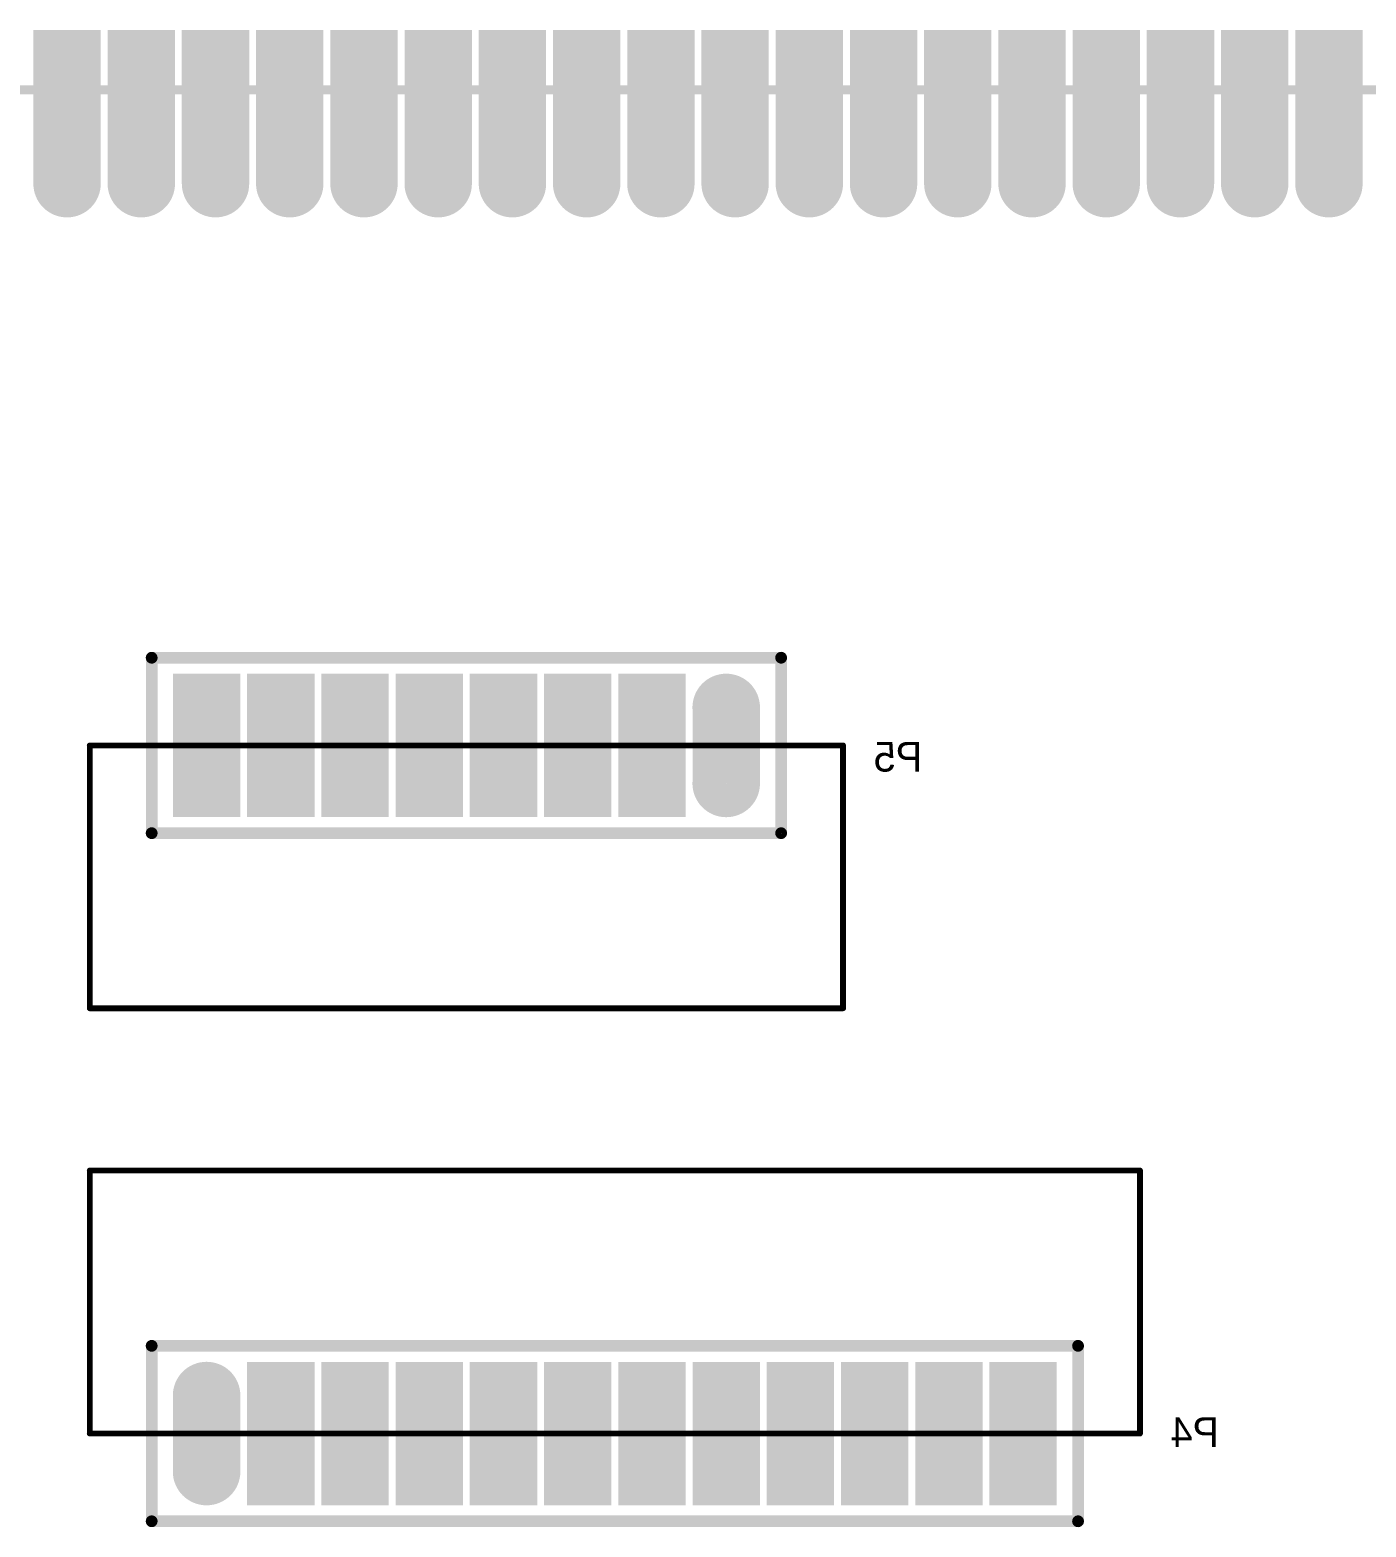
# Model space of a CAD drawing. Header units: millimetres. Extents: x 2.56 to 5.29, y 1.98 to 3.92.
# Drawn here: x 3.024 to 3.924, y 2.911 to 3.92 of the extents above; entities that cross this region are included whole.
import ezdxf

# ---------------------------------------------------------------- set-up
doc = ezdxf.new("R2010")
doc.units = ezdxf.units.MM
doc.header["$MEASUREMENT"] = 0
for name, color, linetype in [('BottomLayer', 5, 'Continuous'), ('BottomOverlay', 54, 'Continuous'), ('BottomSolder', 6, 'Continuous'), ('KeepOutLayer', 6, 'Continuous'), ('MultiLayer', 9, 'Continuous'), ('PadHoleLayer', 156, 'Continuous'), ('TopLayer', 1, 'Continuous'), ('TopOverlay', 2, 'Continuous'), ('TopPaste', 8, 'Continuous'), ('TopSolder', 216, 'Continuous')]:
    doc.layers.add(name, color=color, linetype=linetype)

# ---------------------------------------------------------------- blocks, each defined once
blk = doc.blocks.new('SIP_50_1_27_SMD_H_3')
at = {"layer": 'BottomLayer', "const_width": 0.0374}
for points in [[(0.0108, -0.35), (-0.0108, -0.35)], [(0.0108, -0.4), (-0.0108, -0.4)], [(0.0108, -0.45), (-0.0108, -0.45)], [(0.0108, -0.5), (-0.0108, -0.5)], [(0.0108, -0.55), (-0.0108, -0.55)], [(0.0108, -0.6), (-0.0108, -0.6)], [(0.0108, -0.65), (-0.0108, -0.65)], [(0.0108, -0.7), (-0.0108, -0.7)], [(0.0108, -0.75), (-0.0108, -0.75)], [(0.0108, -0.8), (-0.0108, -0.8)], [(0.0108, -0.85), (-0.0108, -0.85)], [(0.0108, -0.9), (-0.0108, -0.9)], [(0.0108, -0.95), (-0.0108, -0.95)], [(0.0108, -1), (-0.0108, -1)], [(0.0108, -1.05), (-0.0108, -1.05)], [(0.0108, -1.1), (-0.0108, -1.1)], [(0.0108, -1.15), (-0.0108, -1.15)], [(0.0108, -1.2), (-0.0108, -1.2)]]:
    blk.add_lwpolyline(points, dxfattribs=at)
at = {"layer": 'BottomLayer', "const_width": 0.0187}
for points in [[(-0.0202, -0.35, 1), (-0.0015, -0.35, 1)], [(0.0015, -0.35, 1), (0.0202, -0.35, 1)], [(-0.0202, -0.4, 1), (-0.0015, -0.4, 1)], [(0.0015, -0.4, 1), (0.0202, -0.4, 1)], [(-0.0202, -0.45, 1), (-0.0015, -0.45, 1)], [(0.0015, -0.45, 1), (0.0202, -0.45, 1)], [(-0.0202, -0.5, 1), (-0.0015, -0.5, 1)], [(0.0015, -0.5, 1), (0.0202, -0.5, 1)], [(-0.0202, -0.55, 1), (-0.0015, -0.55, 1)], [(0.0015, -0.55, 1), (0.0202, -0.55, 1)], [(-0.0202, -0.6, 1), (-0.0015, -0.6, 1)], [(0.0015, -0.6, 1), (0.0202, -0.6, 1)], [(-0.0202, -0.65, 1), (-0.0015, -0.65, 1)], [(0.0015, -0.65, 1), (0.0202, -0.65, 1)], [(-0.0202, -0.7, 1), (-0.0015, -0.7, 1)], [(0.0015, -0.7, 1), (0.0202, -0.7, 1)], [(-0.0202, -0.75, 1), (-0.0015, -0.75, 1)], [(0.0015, -0.75, 1), (0.0202, -0.75, 1)], [(-0.0202, -0.8, 1), (-0.0015, -0.8, 1)], [(0.0015, -0.8, 1), (0.0202, -0.8, 1)], [(-0.0202, -0.85, 1), (-0.0015, -0.85, 1)], [(0.0015, -0.85, 1), (0.0202, -0.85, 1)], [(-0.0202, -0.9, 1), (-0.0015, -0.9, 1)], [(0.0015, -0.9, 1), (0.0202, -0.9, 1)], [(-0.0202, -0.95, 1), (-0.0015, -0.95, 1)], [(0.0015, -0.95, 1), (0.0202, -0.95, 1)], [(-0.0202, -1, 1), (-0.0015, -1, 1)], [(0.0015, -1, 1), (0.0202, -1, 1)], [(-0.0202, -1.05, 1), (-0.0015, -1.05, 1)], [(0.0015, -1.05, 1), (0.0202, -1.05, 1)], [(-0.0202, -1.1, 1), (-0.0015, -1.1, 1)], [(0.0015, -1.1, 1), (0.0202, -1.1, 1)], [(-0.0202, -1.15, 1), (-0.0015, -1.15, 1)], [(0.0015, -1.15, 1), (0.0202, -1.15, 1)], [(-0.0202, -1.2, 1), (-0.0015, -1.2, 1)], [(0.0015, -1.2, 1), (0.0202, -1.2, 1)]]:
    blk.add_lwpolyline(points, format="xyb", close=True, dxfattribs=at)
at = {"layer": 'BottomSolder', "const_width": 0.0454}
for points in [[(0.0108, -0.35), (-0.0108, -0.35)], [(0.0108, -0.4), (-0.0108, -0.4)], [(0.0108, -0.45), (-0.0108, -0.45)], [(0.0108, -0.5), (-0.0108, -0.5)], [(0.0108, -0.55), (-0.0108, -0.55)], [(0.0108, -0.6), (-0.0108, -0.6)], [(0.0108, -0.65), (-0.0108, -0.65)], [(0.0108, -0.7), (-0.0108, -0.7)], [(0.0108, -0.75), (-0.0108, -0.75)], [(0.0108, -0.8), (-0.0108, -0.8)], [(0.0108, -0.85), (-0.0108, -0.85)], [(0.0108, -0.9), (-0.0108, -0.9)], [(0.0108, -0.95), (-0.0108, -0.95)], [(0.0108, -1), (-0.0108, -1)], [(0.0108, -1.05), (-0.0108, -1.05)], [(0.0108, -1.1), (-0.0108, -1.1)], [(0.0108, -1.15), (-0.0108, -1.15)], [(0.0108, -1.2), (-0.0108, -1.2)]]:
    blk.add_lwpolyline(points, dxfattribs=at)
at = {"layer": 'BottomSolder', "const_width": 0.0227}
for points in [[(-0.0222, -0.35, 1), (0.0005, -0.35, 1)], [(-0.0005, -0.35, 1), (0.0222, -0.35, 1)], [(-0.0222, -0.4, 1), (0.0005, -0.4, 1)], [(-0.0005, -0.4, 1), (0.0222, -0.4, 1)], [(-0.0222, -0.45, 1), (0.0005, -0.45, 1)], [(-0.0005, -0.45, 1), (0.0222, -0.45, 1)], [(-0.0222, -0.5, 1), (0.0005, -0.5, 1)], [(-0.0005, -0.5, 1), (0.0222, -0.5, 1)], [(-0.0222, -0.55, 1), (0.0005, -0.55, 1)], [(-0.0005, -0.55, 1), (0.0222, -0.55, 1)], [(-0.0222, -0.6, 1), (0.0005, -0.6, 1)], [(-0.0005, -0.6, 1), (0.0222, -0.6, 1)], [(-0.0222, -0.65, 1), (0.0005, -0.65, 1)], [(-0.0005, -0.65, 1), (0.0222, -0.65, 1)], [(-0.0222, -0.7, 1), (0.0005, -0.7, 1)], [(-0.0005, -0.7, 1), (0.0222, -0.7, 1)], [(-0.0222, -0.75, 1), (0.0005, -0.75, 1)], [(-0.0005, -0.75, 1), (0.0222, -0.75, 1)], [(-0.0222, -0.8, 1), (0.0005, -0.8, 1)], [(-0.0005, -0.8, 1), (0.0222, -0.8, 1)], [(-0.0222, -0.85, 1), (0.0005, -0.85, 1)], [(-0.0005, -0.85, 1), (0.0222, -0.85, 1)], [(-0.0222, -0.9, 1), (0.0005, -0.9, 1)], [(-0.0005, -0.9, 1), (0.0222, -0.9, 1)], [(-0.0222, -0.95, 1), (0.0005, -0.95, 1)], [(-0.0005, -0.95, 1), (0.0222, -0.95, 1)], [(-0.0222, -1, 1), (0.0005, -1, 1)], [(-0.0005, -1, 1), (0.0222, -1, 1)], [(-0.0222, -1.05, 1), (0.0005, -1.05, 1)], [(-0.0005, -1.05, 1), (0.0222, -1.05, 1)], [(-0.0222, -1.1, 1), (0.0005, -1.1, 1)], [(-0.0005, -1.1, 1), (0.0222, -1.1, 1)], [(-0.0222, -1.15, 1), (0.0005, -1.15, 1)], [(-0.0005, -1.15, 1), (0.0222, -1.15, 1)], [(-0.0222, -1.2, 1), (0.0005, -1.2, 1)], [(-0.0005, -1.2, 1), (0.0222, -1.2, 1)]]:
    blk.add_lwpolyline(points, format="xyb", close=True, dxfattribs=at)
at = {"layer": 'MultiLayer', "const_width": 0.0374}
for points in [[(0.0108, -0.35), (-0.0108, -0.35)], [(0.0108, -0.4), (-0.0108, -0.4)], [(0.0108, -0.45), (-0.0108, -0.45)], [(0.0108, -0.5), (-0.0108, -0.5)], [(0.0108, -0.55), (-0.0108, -0.55)], [(0.0108, -0.6), (-0.0108, -0.6)], [(0.0108, -0.65), (-0.0108, -0.65)], [(0.0108, -0.7), (-0.0108, -0.7)], [(0.0108, -0.75), (-0.0108, -0.75)], [(0.0108, -0.8), (-0.0108, -0.8)], [(0.0108, -0.85), (-0.0108, -0.85)], [(0.0108, -0.9), (-0.0108, -0.9)], [(0.0108, -0.95), (-0.0108, -0.95)], [(0.0108, -1), (-0.0108, -1)], [(0.0108, -1.05), (-0.0108, -1.05)], [(0.0108, -1.1), (-0.0108, -1.1)], [(0.0108, -1.15), (-0.0108, -1.15)], [(0.0108, -1.2), (-0.0108, -1.2)]]:
    blk.add_lwpolyline(points, dxfattribs=at)
at = {"layer": 'MultiLayer', "const_width": 0.0187}
for points in [[(-0.0202, -0.35, 1), (-0.0015, -0.35, 1)], [(0.0015, -0.35, 1), (0.0202, -0.35, 1)], [(-0.0202, -0.4, 1), (-0.0015, -0.4, 1)], [(0.0015, -0.4, 1), (0.0202, -0.4, 1)], [(-0.0202, -0.45, 1), (-0.0015, -0.45, 1)], [(0.0015, -0.45, 1), (0.0202, -0.45, 1)], [(-0.0202, -0.5, 1), (-0.0015, -0.5, 1)], [(0.0015, -0.5, 1), (0.0202, -0.5, 1)], [(-0.0202, -0.55, 1), (-0.0015, -0.55, 1)], [(0.0015, -0.55, 1), (0.0202, -0.55, 1)], [(-0.0202, -0.6, 1), (-0.0015, -0.6, 1)], [(0.0015, -0.6, 1), (0.0202, -0.6, 1)], [(-0.0202, -0.65, 1), (-0.0015, -0.65, 1)], [(0.0015, -0.65, 1), (0.0202, -0.65, 1)], [(-0.0202, -0.7, 1), (-0.0015, -0.7, 1)], [(0.0015, -0.7, 1), (0.0202, -0.7, 1)], [(-0.0202, -0.75, 1), (-0.0015, -0.75, 1)], [(0.0015, -0.75, 1), (0.0202, -0.75, 1)], [(-0.0202, -0.8, 1), (-0.0015, -0.8, 1)], [(0.0015, -0.8, 1), (0.0202, -0.8, 1)], [(-0.0202, -0.85, 1), (-0.0015, -0.85, 1)], [(0.0015, -0.85, 1), (0.0202, -0.85, 1)], [(-0.0202, -0.9, 1), (-0.0015, -0.9, 1)], [(0.0015, -0.9, 1), (0.0202, -0.9, 1)], [(-0.0202, -0.95, 1), (-0.0015, -0.95, 1)], [(0.0015, -0.95, 1), (0.0202, -0.95, 1)], [(-0.0202, -1, 1), (-0.0015, -1, 1)], [(0.0015, -1, 1), (0.0202, -1, 1)], [(-0.0202, -1.05, 1), (-0.0015, -1.05, 1)], [(0.0015, -1.05, 1), (0.0202, -1.05, 1)], [(-0.0202, -1.1, 1), (-0.0015, -1.1, 1)], [(0.0015, -1.1, 1), (0.0202, -1.1, 1)], [(-0.0202, -1.15, 1), (-0.0015, -1.15, 1)], [(0.0015, -1.15, 1), (0.0202, -1.15, 1)], [(-0.0202, -1.2, 1), (-0.0015, -1.2, 1)], [(0.0015, -1.2, 1), (0.0202, -1.2, 1)]]:
    blk.add_lwpolyline(points, format="xyb", close=True, dxfattribs=at)
at = {"layer": 'PadHoleLayer', "const_width": 0.0138}
for points in [[(-0.0069, -0.35, 1), (0.0069, -0.35, 1)], [(-0.0069, -0.4, 1), (0.0069, -0.4, 1)], [(-0.0069, -0.45, 1), (0.0069, -0.45, 1)], [(-0.0069, -0.5, 1), (0.0069, -0.5, 1)], [(-0.0069, -0.55, 1), (0.0069, -0.55, 1)], [(-0.0069, -0.6, 1), (0.0069, -0.6, 1)], [(-0.0069, -0.65, 1), (0.0069, -0.65, 1)], [(-0.0069, -0.7, 1), (0.0069, -0.7, 1)], [(-0.0069, -0.75, 1), (0.0069, -0.75, 1)], [(-0.0069, -0.8, 1), (0.0069, -0.8, 1)], [(-0.0069, -0.85, 1), (0.0069, -0.85, 1)], [(-0.0069, -0.9, 1), (0.0069, -0.9, 1)], [(-0.0069, -0.95, 1), (0.0069, -0.95, 1)], [(-0.0069, -1, 1), (0.0069, -1, 1)], [(-0.0069, -1.05, 1), (0.0069, -1.05, 1)], [(-0.0069, -1.1, 1), (0.0069, -1.1, 1)], [(-0.0069, -1.15, 1), (0.0069, -1.15, 1)], [(-0.0069, -1.2, 1), (0.0069, -1.2, 1)]]:
    blk.add_lwpolyline(points, format="xyb", close=True, dxfattribs=at)
at = {"layer": 'TopLayer', "const_width": 0.0374}
for points in [[(0.0108, -0.35), (-0.0108, -0.35)], [(0.0108, -0.4), (-0.0108, -0.4)], [(0.0108, -0.45), (-0.0108, -0.45)], [(0.0108, -0.5), (-0.0108, -0.5)], [(0.0108, -0.55), (-0.0108, -0.55)], [(0.0108, -0.6), (-0.0108, -0.6)], [(0.0108, -0.65), (-0.0108, -0.65)], [(0.0108, -0.7), (-0.0108, -0.7)], [(0.0108, -0.75), (-0.0108, -0.75)], [(0.0108, -0.8), (-0.0108, -0.8)], [(0.0108, -0.85), (-0.0108, -0.85)], [(0.0108, -0.9), (-0.0108, -0.9)], [(0.0108, -0.95), (-0.0108, -0.95)], [(0.0108, -1), (-0.0108, -1)], [(0.0108, -1.05), (-0.0108, -1.05)], [(0.0108, -1.1), (-0.0108, -1.1)], [(0.0108, -1.15), (-0.0108, -1.15)], [(0.0108, -1.2), (-0.0108, -1.2)]]:
    blk.add_lwpolyline(points, dxfattribs=at)
at = {"layer": 'TopLayer', "const_width": 0.0187}
for points in [[(-0.0202, -0.35, 1), (-0.0015, -0.35, 1)], [(0.0015, -0.35, 1), (0.0202, -0.35, 1)], [(-0.0202, -0.4, 1), (-0.0015, -0.4, 1)], [(0.0015, -0.4, 1), (0.0202, -0.4, 1)], [(-0.0202, -0.45, 1), (-0.0015, -0.45, 1)], [(0.0015, -0.45, 1), (0.0202, -0.45, 1)], [(-0.0202, -0.5, 1), (-0.0015, -0.5, 1)], [(0.0015, -0.5, 1), (0.0202, -0.5, 1)], [(-0.0202, -0.55, 1), (-0.0015, -0.55, 1)], [(0.0015, -0.55, 1), (0.0202, -0.55, 1)], [(-0.0202, -0.6, 1), (-0.0015, -0.6, 1)], [(0.0015, -0.6, 1), (0.0202, -0.6, 1)], [(-0.0202, -0.65, 1), (-0.0015, -0.65, 1)], [(0.0015, -0.65, 1), (0.0202, -0.65, 1)], [(-0.0202, -0.7, 1), (-0.0015, -0.7, 1)], [(0.0015, -0.7, 1), (0.0202, -0.7, 1)], [(-0.0202, -0.75, 1), (-0.0015, -0.75, 1)], [(0.0015, -0.75, 1), (0.0202, -0.75, 1)], [(-0.0202, -0.8, 1), (-0.0015, -0.8, 1)], [(0.0015, -0.8, 1), (0.0202, -0.8, 1)], [(-0.0202, -0.85, 1), (-0.0015, -0.85, 1)], [(0.0015, -0.85, 1), (0.0202, -0.85, 1)], [(-0.0202, -0.9, 1), (-0.0015, -0.9, 1)], [(0.0015, -0.9, 1), (0.0202, -0.9, 1)], [(-0.0202, -0.95, 1), (-0.0015, -0.95, 1)], [(0.0015, -0.95, 1), (0.0202, -0.95, 1)], [(-0.0202, -1, 1), (-0.0015, -1, 1)], [(0.0015, -1, 1), (0.0202, -1, 1)], [(-0.0202, -1.05, 1), (-0.0015, -1.05, 1)], [(0.0015, -1.05, 1), (0.0202, -1.05, 1)], [(-0.0202, -1.1, 1), (-0.0015, -1.1, 1)], [(0.0015, -1.1, 1), (0.0202, -1.1, 1)], [(-0.0202, -1.15, 1), (-0.0015, -1.15, 1)], [(0.0015, -1.15, 1), (0.0202, -1.15, 1)], [(-0.0202, -1.2, 1), (-0.0015, -1.2, 1)], [(0.0015, -1.2, 1), (0.0202, -1.2, 1)]]:
    blk.add_lwpolyline(points, format="xyb", close=True, dxfattribs=at)
at = {"layer": 'TopLayer'}
for points in [[(0.0888, -0.3313), (0.0002, -0.3313), (0.0888, -0.3687), (0.0002, -0.3687)], [(0.0888, -0.3813), (0.0002, -0.3813), (0.0888, -0.4187), (0.0002, -0.4187)], [(0.0888, -0.4313), (0.0002, -0.4313), (0.0888, -0.4687), (0.0002, -0.4687)], [(0.0888, -0.4813), (0.0002, -0.4813), (0.0888, -0.5187), (0.0002, -0.5187)], [(0.0888, -0.5313), (0.0002, -0.5313), (0.0888, -0.5687), (0.0002, -0.5687)], [(0.0888, -0.5813), (0.0002, -0.5813), (0.0888, -0.6187), (0.0002, -0.6187)], [(0.0888, -0.6313), (0.0002, -0.6313), (0.0888, -0.6687), (0.0002, -0.6687)], [(0.0888, -0.6813), (0.0002, -0.6813), (0.0888, -0.7187), (0.0002, -0.7187)], [(0.0888, -0.7313), (0.0002, -0.7313), (0.0888, -0.7687), (0.0002, -0.7687)], [(0.0888, -0.7813), (0.0002, -0.7813), (0.0888, -0.8187), (0.0002, -0.8187)], [(0.0888, -0.8313), (0.0002, -0.8313), (0.0888, -0.8687), (0.0002, -0.8687)], [(0.0888, -0.8813), (0.0002, -0.8813), (0.0888, -0.9187), (0.0002, -0.9187)], [(0.0888, -0.9313), (0.0002, -0.9313), (0.0888, -0.9687), (0.0002, -0.9687)], [(0.0888, -0.9813), (0.0002, -0.9813), (0.0888, -1.0187), (0.0002, -1.0187)], [(0.0888, -1.0313), (0.0002, -1.0313), (0.0888, -1.0687), (0.0002, -1.0687)], [(0.0888, -1.0813), (0.0002, -1.0813), (0.0888, -1.1187), (0.0002, -1.1187)], [(0.0888, -1.1313), (0.0002, -1.1313), (0.0888, -1.1687), (0.0002, -1.1687)], [(0.0888, -1.1813), (0.0002, -1.1813), (0.0888, -1.2187), (0.0002, -1.2187)]]:
    blk.add_solid(points, dxfattribs=at)
at = {"layer": 'TopPaste'}
for points in [[(0.0888, -0.3313), (0.0002, -0.3313), (0.0888, -0.3687), (0.0002, -0.3687)], [(0.0888, -0.3813), (0.0002, -0.3813), (0.0888, -0.4187), (0.0002, -0.4187)], [(0.0888, -0.4313), (0.0002, -0.4313), (0.0888, -0.4687), (0.0002, -0.4687)], [(0.0888, -0.4813), (0.0002, -0.4813), (0.0888, -0.5187), (0.0002, -0.5187)], [(0.0888, -0.5313), (0.0002, -0.5313), (0.0888, -0.5687), (0.0002, -0.5687)], [(0.0888, -0.5813), (0.0002, -0.5813), (0.0888, -0.6187), (0.0002, -0.6187)], [(0.0888, -0.6313), (0.0002, -0.6313), (0.0888, -0.6687), (0.0002, -0.6687)], [(0.0888, -0.6813), (0.0002, -0.6813), (0.0888, -0.7187), (0.0002, -0.7187)], [(0.0888, -0.7313), (0.0002, -0.7313), (0.0888, -0.7687), (0.0002, -0.7687)], [(0.0888, -0.7813), (0.0002, -0.7813), (0.0888, -0.8187), (0.0002, -0.8187)], [(0.0888, -0.8313), (0.0002, -0.8313), (0.0888, -0.8687), (0.0002, -0.8687)], [(0.0888, -0.8813), (0.0002, -0.8813), (0.0888, -0.9187), (0.0002, -0.9187)], [(0.0888, -0.9313), (0.0002, -0.9313), (0.0888, -0.9687), (0.0002, -0.9687)], [(0.0888, -0.9813), (0.0002, -0.9813), (0.0888, -1.0187), (0.0002, -1.0187)], [(0.0888, -1.0313), (0.0002, -1.0313), (0.0888, -1.0687), (0.0002, -1.0687)], [(0.0888, -1.0813), (0.0002, -1.0813), (0.0888, -1.1187), (0.0002, -1.1187)], [(0.0888, -1.1313), (0.0002, -1.1313), (0.0888, -1.1687), (0.0002, -1.1687)], [(0.0888, -1.1813), (0.0002, -1.1813), (0.0888, -1.2187), (0.0002, -1.2187)]]:
    blk.add_solid(points, dxfattribs=at)
at = {"layer": 'TopSolder', "const_width": 0.0454}
for points in [[(0.0108, -0.35), (-0.0108, -0.35)], [(0.0108, -0.4), (-0.0108, -0.4)], [(0.0108, -0.45), (-0.0108, -0.45)], [(0.0108, -0.5), (-0.0108, -0.5)], [(0.0108, -0.55), (-0.0108, -0.55)], [(0.0108, -0.6), (-0.0108, -0.6)], [(0.0108, -0.65), (-0.0108, -0.65)], [(0.0108, -0.7), (-0.0108, -0.7)], [(0.0108, -0.75), (-0.0108, -0.75)], [(0.0108, -0.8), (-0.0108, -0.8)], [(0.0108, -0.85), (-0.0108, -0.85)], [(0.0108, -0.9), (-0.0108, -0.9)], [(0.0108, -0.95), (-0.0108, -0.95)], [(0.0108, -1), (-0.0108, -1)], [(0.0108, -1.05), (-0.0108, -1.05)], [(0.0108, -1.1), (-0.0108, -1.1)], [(0.0108, -1.15), (-0.0108, -1.15)], [(0.0108, -1.2), (-0.0108, -1.2)]]:
    blk.add_lwpolyline(points, dxfattribs=at)
at = {"layer": 'TopSolder', "const_width": 0.0227}
for points in [[(-0.0222, -0.35, 1), (0.0005, -0.35, 1)], [(-0.0005, -0.35, 1), (0.0222, -0.35, 1)], [(-0.0222, -0.4, 1), (0.0005, -0.4, 1)], [(-0.0005, -0.4, 1), (0.0222, -0.4, 1)], [(-0.0222, -0.45, 1), (0.0005, -0.45, 1)], [(-0.0005, -0.45, 1), (0.0222, -0.45, 1)], [(-0.0222, -0.5, 1), (0.0005, -0.5, 1)], [(-0.0005, -0.5, 1), (0.0222, -0.5, 1)], [(-0.0222, -0.55, 1), (0.0005, -0.55, 1)], [(-0.0005, -0.55, 1), (0.0222, -0.55, 1)], [(-0.0222, -0.6, 1), (0.0005, -0.6, 1)], [(-0.0005, -0.6, 1), (0.0222, -0.6, 1)], [(-0.0222, -0.65, 1), (0.0005, -0.65, 1)], [(-0.0005, -0.65, 1), (0.0222, -0.65, 1)], [(-0.0222, -0.7, 1), (0.0005, -0.7, 1)], [(-0.0005, -0.7, 1), (0.0222, -0.7, 1)], [(-0.0222, -0.75, 1), (0.0005, -0.75, 1)], [(-0.0005, -0.75, 1), (0.0222, -0.75, 1)], [(-0.0222, -0.8, 1), (0.0005, -0.8, 1)], [(-0.0005, -0.8, 1), (0.0222, -0.8, 1)], [(-0.0222, -0.85, 1), (0.0005, -0.85, 1)], [(-0.0005, -0.85, 1), (0.0222, -0.85, 1)], [(-0.0222, -0.9, 1), (0.0005, -0.9, 1)], [(-0.0005, -0.9, 1), (0.0222, -0.9, 1)], [(-0.0222, -0.95, 1), (0.0005, -0.95, 1)], [(-0.0005, -0.95, 1), (0.0222, -0.95, 1)], [(-0.0222, -1, 1), (0.0005, -1, 1)], [(-0.0005, -1, 1), (0.0222, -1, 1)], [(-0.0222, -1.05, 1), (0.0005, -1.05, 1)], [(-0.0005, -1.05, 1), (0.0222, -1.05, 1)], [(-0.0222, -1.1, 1), (0.0005, -1.1, 1)], [(-0.0005, -1.1, 1), (0.0222, -1.1, 1)], [(-0.0222, -1.15, 1), (0.0005, -1.15, 1)], [(-0.0005, -1.15, 1), (0.0222, -1.15, 1)], [(-0.0222, -1.2, 1), (0.0005, -1.2, 1)], [(-0.0005, -1.2, 1), (0.0222, -1.2, 1)]]:
    blk.add_lwpolyline(points, format="xyb", close=True, dxfattribs=at)
at = {"layer": 'TopSolder'}
for points in [[(0.0928, -0.3273), (-0.0038, -0.3273), (0.0928, -0.3727), (-0.0038, -0.3727)], [(0.0928, -0.3773), (-0.0038, -0.3773), (0.0928, -0.4227), (-0.0038, -0.4227)], [(0.0928, -0.4273), (-0.0038, -0.4273), (0.0928, -0.4727), (-0.0038, -0.4727)], [(0.0928, -0.4773), (-0.0038, -0.4773), (0.0928, -0.5227), (-0.0038, -0.5227)], [(0.0928, -0.5273), (-0.0038, -0.5273), (0.0928, -0.5727), (-0.0038, -0.5727)], [(0.0928, -0.5773), (-0.0038, -0.5773), (0.0928, -0.6227), (-0.0038, -0.6227)], [(0.0928, -0.6273), (-0.0038, -0.6273), (0.0928, -0.6727), (-0.0038, -0.6727)], [(0.0928, -0.6773), (-0.0038, -0.6773), (0.0928, -0.7227), (-0.0038, -0.7227)], [(0.0928, -0.7273), (-0.0038, -0.7273), (0.0928, -0.7727), (-0.0038, -0.7727)], [(0.0928, -0.7773), (-0.0038, -0.7773), (0.0928, -0.8227), (-0.0038, -0.8227)], [(0.0928, -0.8273), (-0.0038, -0.8273), (0.0928, -0.8727), (-0.0038, -0.8727)], [(0.0928, -0.8773), (-0.0038, -0.8773), (0.0928, -0.9227), (-0.0038, -0.9227)], [(0.0928, -0.9273), (-0.0038, -0.9273), (0.0928, -0.9727), (-0.0038, -0.9727)], [(0.0928, -0.9773), (-0.0038, -0.9773), (0.0928, -1.0227), (-0.0038, -1.0227)], [(0.0928, -1.0273), (-0.0038, -1.0273), (0.0928, -1.0727), (-0.0038, -1.0727)], [(0.0928, -1.0773), (-0.0038, -1.0773), (0.0928, -1.1227), (-0.0038, -1.1227)], [(0.0928, -1.1273), (-0.0038, -1.1273), (0.0928, -1.1727), (-0.0038, -1.1727)], [(0.0928, -1.1773), (-0.0038, -1.1773), (0.0928, -1.2227), (-0.0038, -1.2227)]]:
    blk.add_solid(points, dxfattribs=at)
blk = doc.blocks.new('CN8SM_B_5')
at = {"layer": 'BottomLayer', "const_width": 0.0374}
blk.add_lwpolyline([(0, 0.0256), (0, -0.0256)], dxfattribs=at)
at = {"layer": 'BottomLayer', "const_width": 0.0187}
for points in [[(-0.0094, 0.0256, 1), (0.0094, 0.0256, 1)], [(-0.0094, -0.0256, 1), (0.0094, -0.0256, 1)]]:
    blk.add_lwpolyline(points, format="xyb", close=True, dxfattribs=at)
at = {"layer": 'BottomLayer'}
for points in [[(0.0687, -0.0443), (0.0687, 0.0443), (0.0313, -0.0443), (0.0313, 0.0443)], [(0.1187, -0.0443), (0.1187, 0.0443), (0.0813, -0.0443), (0.0813, 0.0443)], [(0.1687, -0.0443), (0.1687, 0.0443), (0.1313, -0.0443), (0.1313, 0.0443)], [(0.2187, -0.0443), (0.2187, 0.0443), (0.1813, -0.0443), (0.1813, 0.0443)], [(0.2687, -0.0443), (0.2687, 0.0443), (0.2313, -0.0443), (0.2313, 0.0443)], [(0.3187, -0.0443), (0.3187, 0.0443), (0.2813, -0.0443), (0.2813, 0.0443)], [(0.3687, -0.0443), (0.3687, 0.0443), (0.3313, -0.0443), (0.3313, 0.0443)], [(-0.0187, 0.0197), (-0.0187, -0.0197), (0.0187, 0.0197), (0.0187, -0.0197)], [(0.0313, 0.0197), (0.0313, -0.0197), (0.0687, 0.0197), (0.0687, -0.0197)], [(0.0813, 0.0197), (0.0813, -0.0197), (0.1187, 0.0197), (0.1187, -0.0197)], [(0.1313, 0.0197), (0.1313, -0.0197), (0.1687, 0.0197), (0.1687, -0.0197)], [(0.1813, 0.0197), (0.1813, -0.0197), (0.2187, 0.0197), (0.2187, -0.0197)], [(0.2313, 0.0197), (0.2313, -0.0197), (0.2687, 0.0197), (0.2687, -0.0197)], [(0.2813, 0.0197), (0.2813, -0.0197), (0.3187, 0.0197), (0.3187, -0.0197)], [(0.3313, 0.0197), (0.3313, -0.0197), (0.3687, 0.0197), (0.3687, -0.0197)]]:
    blk.add_solid(points, dxfattribs=at)
at = {"layer": 'BottomOverlay', "const_width": 0.00787}
for points in [[(-0.037, 0.0591), (-0.037, -0.0591)], [(0.387, 0.0591), (-0.037, 0.0591)], [(0.387, 0.0591), (0.387, -0.0591)], [(0.387, -0.0591), (-0.037, -0.0591)]]:
    blk.add_lwpolyline(points, dxfattribs=at)
at = {"layer": 'BottomOverlay', "const_width": 0.00394}
for points in [[(-0.039, 0.0591, 1), (-0.035, 0.0591, 1)], [(-0.039, 0.0591, 1), (-0.035, 0.0591, 1)], [(0.385, 0.0591, 1), (0.389, 0.0591, 1)], [(0.385, 0.0591, 1), (0.389, 0.0591, 1)], [(-0.039, -0.0591, 1), (-0.035, -0.0591, 1)], [(-0.039, -0.0591, 1), (-0.035, -0.0591, 1)], [(0.385, -0.0591, 1), (0.389, -0.0591, 1)], [(0.385, -0.0591, 1), (0.389, -0.0591, 1)]]:
    blk.add_lwpolyline(points, format="xyb", close=True, dxfattribs=at)
at = {"layer": 'BottomSolder', "const_width": 0.0454}
blk.add_lwpolyline([(0, 0.0256), (0, -0.0256)], dxfattribs=at)
at = {"layer": 'BottomSolder', "const_width": 0.0227}
for points in [[(-0.0114, 0.0256, 1), (0.0114, 0.0256, 1)], [(-0.0114, -0.0256, 1), (0.0114, -0.0256, 1)]]:
    blk.add_lwpolyline(points, format="xyb", close=True, dxfattribs=at)
at = {"layer": 'BottomSolder'}
for points in [[(0.0727, -0.0483), (0.0727, 0.0483), (0.0273, -0.0483), (0.0273, 0.0483)], [(0.1227, -0.0483), (0.1227, 0.0483), (0.0773, -0.0483), (0.0773, 0.0483)], [(0.1727, -0.0483), (0.1727, 0.0483), (0.1273, -0.0483), (0.1273, 0.0483)], [(0.2227, -0.0483), (0.2227, 0.0483), (0.1773, -0.0483), (0.1773, 0.0483)], [(0.2727, -0.0483), (0.2727, 0.0483), (0.2273, -0.0483), (0.2273, 0.0483)], [(0.3227, -0.0483), (0.3227, 0.0483), (0.2773, -0.0483), (0.2773, 0.0483)], [(0.3727, -0.0483), (0.3727, 0.0483), (0.3273, -0.0483), (0.3273, 0.0483)], [(-0.0227, 0.0237), (-0.0227, -0.0237), (0.0227, 0.0237), (0.0227, -0.0237)], [(0.0273, 0.0237), (0.0273, -0.0237), (0.0727, 0.0237), (0.0727, -0.0237)], [(0.0773, 0.0237), (0.0773, -0.0237), (0.1227, 0.0237), (0.1227, -0.0237)], [(0.1273, 0.0237), (0.1273, -0.0237), (0.1727, 0.0237), (0.1727, -0.0237)], [(0.1773, 0.0237), (0.1773, -0.0237), (0.2227, 0.0237), (0.2227, -0.0237)], [(0.2273, 0.0237), (0.2273, -0.0237), (0.2727, 0.0237), (0.2727, -0.0237)], [(0.2773, 0.0237), (0.2773, -0.0237), (0.3227, 0.0237), (0.3227, -0.0237)], [(0.3273, 0.0237), (0.3273, -0.0237), (0.3727, 0.0237), (0.3727, -0.0237)]]:
    blk.add_solid(points, dxfattribs=at)
at = {"layer": 'MultiLayer', "const_width": 0.0374}
blk.add_lwpolyline([(0, 0.0256), (0, -0.0256)], dxfattribs=at)
at = {"layer": 'MultiLayer', "const_width": 0.0187}
for points in [[(-0.0094, 0.0256, 1), (0.0094, 0.0256, 1)], [(-0.0094, -0.0256, 1), (0.0094, -0.0256, 1)]]:
    blk.add_lwpolyline(points, format="xyb", close=True, dxfattribs=at)
at = {"layer": 'MultiLayer'}
for points in [[(0.0687, -0.0443), (0.0687, 0.0443), (0.0313, -0.0443), (0.0313, 0.0443)], [(0.1187, -0.0443), (0.1187, 0.0443), (0.0813, -0.0443), (0.0813, 0.0443)], [(0.1687, -0.0443), (0.1687, 0.0443), (0.1313, -0.0443), (0.1313, 0.0443)], [(0.2187, -0.0443), (0.2187, 0.0443), (0.1813, -0.0443), (0.1813, 0.0443)], [(0.2687, -0.0443), (0.2687, 0.0443), (0.2313, -0.0443), (0.2313, 0.0443)], [(0.3187, -0.0443), (0.3187, 0.0443), (0.2813, -0.0443), (0.2813, 0.0443)], [(0.3687, -0.0443), (0.3687, 0.0443), (0.3313, -0.0443), (0.3313, 0.0443)], [(-0.0187, 0.0197), (-0.0187, -0.0197), (0.0187, 0.0197), (0.0187, -0.0197)], [(0.0313, 0.0197), (0.0313, -0.0197), (0.0687, 0.0197), (0.0687, -0.0197)], [(0.0813, 0.0197), (0.0813, -0.0197), (0.1187, 0.0197), (0.1187, -0.0197)], [(0.1313, 0.0197), (0.1313, -0.0197), (0.1687, 0.0197), (0.1687, -0.0197)], [(0.1813, 0.0197), (0.1813, -0.0197), (0.2187, 0.0197), (0.2187, -0.0197)], [(0.2313, 0.0197), (0.2313, -0.0197), (0.2687, 0.0197), (0.2687, -0.0197)], [(0.2813, 0.0197), (0.2813, -0.0197), (0.3187, 0.0197), (0.3187, -0.0197)], [(0.3313, 0.0197), (0.3313, -0.0197), (0.3687, 0.0197), (0.3687, -0.0197)]]:
    blk.add_solid(points, dxfattribs=at)
at = {"layer": 'PadHoleLayer', "const_width": 0.0157}
for points in [[(-0.0079, 0, 1), (0.0079, 0, 1)], [(0.0421, 0, 1), (0.0579, 0, 1)], [(0.0921, 0, 1), (0.1079, 0, 1)], [(0.1421, 0, 1), (0.1579, 0, 1)], [(0.1921, 0, 1), (0.2079, 0, 1)], [(0.2421, 0, 1), (0.2579, 0, 1)], [(0.2921, 0, 1), (0.3079, 0, 1)], [(0.3421, 0, 1), (0.3579, 0, 1)]]:
    blk.add_lwpolyline(points, format="xyb", close=True, dxfattribs=at)
at = {"layer": 'TopLayer', "const_width": 0.0374}
blk.add_lwpolyline([(0, 0.0256), (0, -0.0256)], dxfattribs=at)
at = {"layer": 'TopLayer', "const_width": 0.0187}
for points in [[(-0.0094, 0.0256, 1), (0.0094, 0.0256, 1)], [(-0.0094, -0.0256, 1), (0.0094, -0.0256, 1)]]:
    blk.add_lwpolyline(points, format="xyb", close=True, dxfattribs=at)
at = {"layer": 'TopLayer'}
for points in [[(0.0687, -0.0443), (0.0687, 0.0443), (0.0313, -0.0443), (0.0313, 0.0443)], [(0.1187, -0.0443), (0.1187, 0.0443), (0.0813, -0.0443), (0.0813, 0.0443)], [(0.1687, -0.0443), (0.1687, 0.0443), (0.1313, -0.0443), (0.1313, 0.0443)], [(0.2187, -0.0443), (0.2187, 0.0443), (0.1813, -0.0443), (0.1813, 0.0443)], [(0.2687, -0.0443), (0.2687, 0.0443), (0.2313, -0.0443), (0.2313, 0.0443)], [(0.3187, -0.0443), (0.3187, 0.0443), (0.2813, -0.0443), (0.2813, 0.0443)], [(0.3687, -0.0443), (0.3687, 0.0443), (0.3313, -0.0443), (0.3313, 0.0443)], [(-0.0187, 0.0197), (-0.0187, -0.0197), (0.0187, 0.0197), (0.0187, -0.0197)], [(0.0313, 0.0197), (0.0313, -0.0197), (0.0687, 0.0197), (0.0687, -0.0197)], [(0.0813, 0.0197), (0.0813, -0.0197), (0.1187, 0.0197), (0.1187, -0.0197)], [(0.1313, 0.0197), (0.1313, -0.0197), (0.1687, 0.0197), (0.1687, -0.0197)], [(0.1813, 0.0197), (0.1813, -0.0197), (0.2187, 0.0197), (0.2187, -0.0197)], [(0.2313, 0.0197), (0.2313, -0.0197), (0.2687, 0.0197), (0.2687, -0.0197)], [(0.2813, 0.0197), (0.2813, -0.0197), (0.3187, 0.0197), (0.3187, -0.0197)], [(0.3313, 0.0197), (0.3313, -0.0197), (0.3687, 0.0197), (0.3687, -0.0197)]]:
    blk.add_solid(points, dxfattribs=at)
at = {"layer": 'TopSolder', "const_width": 0.0454}
blk.add_lwpolyline([(0, 0.0256), (0, -0.0256)], dxfattribs=at)
at = {"layer": 'TopSolder', "const_width": 0.0227}
for points in [[(-0.0114, 0.0256, 1), (0.0114, 0.0256, 1)], [(-0.0114, -0.0256, 1), (0.0114, -0.0256, 1)]]:
    blk.add_lwpolyline(points, format="xyb", close=True, dxfattribs=at)
at = {"layer": 'TopSolder'}
for points in [[(0.0727, -0.0483), (0.0727, 0.0483), (0.0273, -0.0483), (0.0273, 0.0483)], [(0.1227, -0.0483), (0.1227, 0.0483), (0.0773, -0.0483), (0.0773, 0.0483)], [(0.1727, -0.0483), (0.1727, 0.0483), (0.1273, -0.0483), (0.1273, 0.0483)], [(0.2227, -0.0483), (0.2227, 0.0483), (0.1773, -0.0483), (0.1773, 0.0483)], [(0.2727, -0.0483), (0.2727, 0.0483), (0.2273, -0.0483), (0.2273, 0.0483)], [(0.3227, -0.0483), (0.3227, 0.0483), (0.2773, -0.0483), (0.2773, 0.0483)], [(0.3727, -0.0483), (0.3727, 0.0483), (0.3273, -0.0483), (0.3273, 0.0483)], [(-0.0227, 0.0237), (-0.0227, -0.0237), (0.0227, 0.0237), (0.0227, -0.0237)], [(0.0273, 0.0237), (0.0273, -0.0237), (0.0727, 0.0237), (0.0727, -0.0237)], [(0.0773, 0.0237), (0.0773, -0.0237), (0.1227, 0.0237), (0.1227, -0.0237)], [(0.1273, 0.0237), (0.1273, -0.0237), (0.1727, 0.0237), (0.1727, -0.0237)], [(0.1773, 0.0237), (0.1773, -0.0237), (0.2227, 0.0237), (0.2227, -0.0237)], [(0.2273, 0.0237), (0.2273, -0.0237), (0.2727, 0.0237), (0.2727, -0.0237)], [(0.2773, 0.0237), (0.2773, -0.0237), (0.3227, 0.0237), (0.3227, -0.0237)], [(0.3273, 0.0237), (0.3273, -0.0237), (0.3727, 0.0237), (0.3727, -0.0237)]]:
    blk.add_solid(points, dxfattribs=at)
blk = doc.blocks.new('CN12SM_B_7')
at = {"layer": 'BottomLayer', "const_width": 0.0374}
blk.add_lwpolyline([(0, 0.0256), (0, -0.0256)], dxfattribs=at)
at = {"layer": 'BottomLayer', "const_width": 0.0187}
for points in [[(-0.0094, 0.0256, 1), (0.0094, 0.0256, 1)], [(-0.0094, -0.0256, 1), (0.0094, -0.0256, 1)]]:
    blk.add_lwpolyline(points, format="xyb", close=True, dxfattribs=at)
at = {"layer": 'BottomLayer'}
for points in [[(0.0687, -0.0443), (0.0687, 0.0443), (0.0313, -0.0443), (0.0313, 0.0443)], [(0.1187, -0.0443), (0.1187, 0.0443), (0.0813, -0.0443), (0.0813, 0.0443)], [(0.1687, -0.0443), (0.1687, 0.0443), (0.1313, -0.0443), (0.1313, 0.0443)], [(0.2187, -0.0443), (0.2187, 0.0443), (0.1813, -0.0443), (0.1813, 0.0443)], [(0.2687, -0.0443), (0.2687, 0.0443), (0.2313, -0.0443), (0.2313, 0.0443)], [(0.3187, -0.0443), (0.3187, 0.0443), (0.2813, -0.0443), (0.2813, 0.0443)], [(0.3687, -0.0443), (0.3687, 0.0443), (0.3313, -0.0443), (0.3313, 0.0443)], [(0.4187, -0.0443), (0.4187, 0.0443), (0.3813, -0.0443), (0.3813, 0.0443)], [(0.4687, -0.0443), (0.4687, 0.0443), (0.4313, -0.0443), (0.4313, 0.0443)], [(0.5187, -0.0443), (0.5187, 0.0443), (0.4813, -0.0443), (0.4813, 0.0443)], [(0.5687, -0.0443), (0.5687, 0.0443), (0.5313, -0.0443), (0.5313, 0.0443)], [(-0.0187, 0.0197), (-0.0187, -0.0197), (0.0187, 0.0197), (0.0187, -0.0197)], [(0.0313, 0.0197), (0.0313, -0.0197), (0.0687, 0.0197), (0.0687, -0.0197)], [(0.0813, 0.0197), (0.0813, -0.0197), (0.1187, 0.0197), (0.1187, -0.0197)], [(0.1313, 0.0197), (0.1313, -0.0197), (0.1687, 0.0197), (0.1687, -0.0197)], [(0.1813, 0.0197), (0.1813, -0.0197), (0.2187, 0.0197), (0.2187, -0.0197)], [(0.2313, 0.0197), (0.2313, -0.0197), (0.2687, 0.0197), (0.2687, -0.0197)], [(0.2813, 0.0197), (0.2813, -0.0197), (0.3187, 0.0197), (0.3187, -0.0197)], [(0.3313, 0.0197), (0.3313, -0.0197), (0.3687, 0.0197), (0.3687, -0.0197)], [(0.3813, 0.0197), (0.3813, -0.0197), (0.4187, 0.0197), (0.4187, -0.0197)], [(0.4313, 0.0197), (0.4313, -0.0197), (0.4687, 0.0197), (0.4687, -0.0197)], [(0.4813, 0.0197), (0.4813, -0.0197), (0.5187, 0.0197), (0.5187, -0.0197)], [(0.5313, 0.0197), (0.5313, -0.0197), (0.5687, 0.0197), (0.5687, -0.0197)]]:
    blk.add_solid(points, dxfattribs=at)
at = {"layer": 'BottomOverlay', "const_width": 0.00787}
for points in [[(-0.037, -0.0591), (-0.037, 0.0591)], [(-0.037, 0.0591), (0.587, 0.0591)], [(0.587, -0.0591), (0.587, 0.0591)], [(-0.037, -0.0591), (0.587, -0.0591)]]:
    blk.add_lwpolyline(points, dxfattribs=at)
at = {"layer": 'BottomOverlay', "const_width": 0.00394}
for points in [[(-0.039, 0.0591, 1), (-0.035, 0.0591, 1)], [(-0.039, 0.0591, 1), (-0.035, 0.0591, 1)], [(0.585, 0.0591, 1), (0.589, 0.0591, 1)], [(0.585, 0.0591, 1), (0.589, 0.0591, 1)], [(-0.039, -0.0591, 1), (-0.035, -0.0591, 1)], [(-0.039, -0.0591, 1), (-0.035, -0.0591, 1)], [(0.585, -0.0591, 1), (0.589, -0.0591, 1)], [(0.585, -0.0591, 1), (0.589, -0.0591, 1)]]:
    blk.add_lwpolyline(points, format="xyb", close=True, dxfattribs=at)
at = {"layer": 'BottomSolder', "const_width": 0.0454}
blk.add_lwpolyline([(0, 0.0256), (0, -0.0256)], dxfattribs=at)
at = {"layer": 'BottomSolder', "const_width": 0.0227}
for points in [[(-0.0114, 0.0256, 1), (0.0114, 0.0256, 1)], [(-0.0114, -0.0256, 1), (0.0114, -0.0256, 1)]]:
    blk.add_lwpolyline(points, format="xyb", close=True, dxfattribs=at)
at = {"layer": 'BottomSolder'}
for points in [[(0.0727, -0.0483), (0.0727, 0.0483), (0.0273, -0.0483), (0.0273, 0.0483)], [(0.1227, -0.0483), (0.1227, 0.0483), (0.0773, -0.0483), (0.0773, 0.0483)], [(0.1727, -0.0483), (0.1727, 0.0483), (0.1273, -0.0483), (0.1273, 0.0483)], [(0.2227, -0.0483), (0.2227, 0.0483), (0.1773, -0.0483), (0.1773, 0.0483)], [(0.2727, -0.0483), (0.2727, 0.0483), (0.2273, -0.0483), (0.2273, 0.0483)], [(0.3227, -0.0483), (0.3227, 0.0483), (0.2773, -0.0483), (0.2773, 0.0483)], [(0.3727, -0.0483), (0.3727, 0.0483), (0.3273, -0.0483), (0.3273, 0.0483)], [(0.4227, -0.0483), (0.4227, 0.0483), (0.3773, -0.0483), (0.3773, 0.0483)], [(0.4727, -0.0483), (0.4727, 0.0483), (0.4273, -0.0483), (0.4273, 0.0483)], [(0.5227, -0.0483), (0.5227, 0.0483), (0.4773, -0.0483), (0.4773, 0.0483)], [(0.5727, -0.0483), (0.5727, 0.0483), (0.5273, -0.0483), (0.5273, 0.0483)], [(-0.0227, 0.0237), (-0.0227, -0.0237), (0.0227, 0.0237), (0.0227, -0.0237)], [(0.0273, 0.0237), (0.0273, -0.0237), (0.0727, 0.0237), (0.0727, -0.0237)], [(0.0773, 0.0237), (0.0773, -0.0237), (0.1227, 0.0237), (0.1227, -0.0237)], [(0.1273, 0.0237), (0.1273, -0.0237), (0.1727, 0.0237), (0.1727, -0.0237)], [(0.1773, 0.0237), (0.1773, -0.0237), (0.2227, 0.0237), (0.2227, -0.0237)], [(0.2273, 0.0237), (0.2273, -0.0237), (0.2727, 0.0237), (0.2727, -0.0237)], [(0.2773, 0.0237), (0.2773, -0.0237), (0.3227, 0.0237), (0.3227, -0.0237)], [(0.3273, 0.0237), (0.3273, -0.0237), (0.3727, 0.0237), (0.3727, -0.0237)], [(0.3773, 0.0237), (0.3773, -0.0237), (0.4227, 0.0237), (0.4227, -0.0237)], [(0.4273, 0.0237), (0.4273, -0.0237), (0.4727, 0.0237), (0.4727, -0.0237)], [(0.4773, 0.0237), (0.4773, -0.0237), (0.5227, 0.0237), (0.5227, -0.0237)], [(0.5273, 0.0237), (0.5273, -0.0237), (0.5727, 0.0237), (0.5727, -0.0237)]]:
    blk.add_solid(points, dxfattribs=at)
at = {"layer": 'MultiLayer', "const_width": 0.0374}
blk.add_lwpolyline([(0, 0.0256), (0, -0.0256)], dxfattribs=at)
at = {"layer": 'MultiLayer', "const_width": 0.0187}
for points in [[(-0.0094, 0.0256, 1), (0.0094, 0.0256, 1)], [(-0.0094, -0.0256, 1), (0.0094, -0.0256, 1)]]:
    blk.add_lwpolyline(points, format="xyb", close=True, dxfattribs=at)
at = {"layer": 'MultiLayer'}
for points in [[(0.0687, -0.0443), (0.0687, 0.0443), (0.0313, -0.0443), (0.0313, 0.0443)], [(0.1187, -0.0443), (0.1187, 0.0443), (0.0813, -0.0443), (0.0813, 0.0443)], [(0.1687, -0.0443), (0.1687, 0.0443), (0.1313, -0.0443), (0.1313, 0.0443)], [(0.2187, -0.0443), (0.2187, 0.0443), (0.1813, -0.0443), (0.1813, 0.0443)], [(0.2687, -0.0443), (0.2687, 0.0443), (0.2313, -0.0443), (0.2313, 0.0443)], [(0.3187, -0.0443), (0.3187, 0.0443), (0.2813, -0.0443), (0.2813, 0.0443)], [(0.3687, -0.0443), (0.3687, 0.0443), (0.3313, -0.0443), (0.3313, 0.0443)], [(0.4187, -0.0443), (0.4187, 0.0443), (0.3813, -0.0443), (0.3813, 0.0443)], [(0.4687, -0.0443), (0.4687, 0.0443), (0.4313, -0.0443), (0.4313, 0.0443)], [(0.5187, -0.0443), (0.5187, 0.0443), (0.4813, -0.0443), (0.4813, 0.0443)], [(0.5687, -0.0443), (0.5687, 0.0443), (0.5313, -0.0443), (0.5313, 0.0443)], [(-0.0187, 0.0197), (-0.0187, -0.0197), (0.0187, 0.0197), (0.0187, -0.0197)], [(0.0313, 0.0197), (0.0313, -0.0197), (0.0687, 0.0197), (0.0687, -0.0197)], [(0.0813, 0.0197), (0.0813, -0.0197), (0.1187, 0.0197), (0.1187, -0.0197)], [(0.1313, 0.0197), (0.1313, -0.0197), (0.1687, 0.0197), (0.1687, -0.0197)], [(0.1813, 0.0197), (0.1813, -0.0197), (0.2187, 0.0197), (0.2187, -0.0197)], [(0.2313, 0.0197), (0.2313, -0.0197), (0.2687, 0.0197), (0.2687, -0.0197)], [(0.2813, 0.0197), (0.2813, -0.0197), (0.3187, 0.0197), (0.3187, -0.0197)], [(0.3313, 0.0197), (0.3313, -0.0197), (0.3687, 0.0197), (0.3687, -0.0197)], [(0.3813, 0.0197), (0.3813, -0.0197), (0.4187, 0.0197), (0.4187, -0.0197)], [(0.4313, 0.0197), (0.4313, -0.0197), (0.4687, 0.0197), (0.4687, -0.0197)], [(0.4813, 0.0197), (0.4813, -0.0197), (0.5187, 0.0197), (0.5187, -0.0197)], [(0.5313, 0.0197), (0.5313, -0.0197), (0.5687, 0.0197), (0.5687, -0.0197)]]:
    blk.add_solid(points, dxfattribs=at)
at = {"layer": 'PadHoleLayer', "const_width": 0.0157}
for points in [[(-0.0079, 0, 1), (0.0079, 0, 1)], [(0.0421, 0, 1), (0.0579, 0, 1)], [(0.0921, 0, 1), (0.1079, 0, 1)], [(0.1421, 0, 1), (0.1579, 0, 1)], [(0.1921, 0, 1), (0.2079, 0, 1)], [(0.2421, 0, 1), (0.2579, 0, 1)], [(0.2921, 0, 1), (0.3079, 0, 1)], [(0.3421, 0, 1), (0.3579, 0, 1)], [(0.3921, 0, 1), (0.4079, 0, 1)], [(0.4421, 0, 1), (0.4579, 0, 1)], [(0.4921, 0, 1), (0.5079, 0, 1)], [(0.5421, 0, 1), (0.5579, 0, 1)]]:
    blk.add_lwpolyline(points, format="xyb", close=True, dxfattribs=at)
at = {"layer": 'TopLayer', "const_width": 0.0374}
blk.add_lwpolyline([(0, 0.0256), (0, -0.0256)], dxfattribs=at)
at = {"layer": 'TopLayer', "const_width": 0.0187}
for points in [[(-0.0094, 0.0256, 1), (0.0094, 0.0256, 1)], [(-0.0094, -0.0256, 1), (0.0094, -0.0256, 1)]]:
    blk.add_lwpolyline(points, format="xyb", close=True, dxfattribs=at)
at = {"layer": 'TopLayer'}
for points in [[(0.0687, -0.0443), (0.0687, 0.0443), (0.0313, -0.0443), (0.0313, 0.0443)], [(0.1187, -0.0443), (0.1187, 0.0443), (0.0813, -0.0443), (0.0813, 0.0443)], [(0.1687, -0.0443), (0.1687, 0.0443), (0.1313, -0.0443), (0.1313, 0.0443)], [(0.2187, -0.0443), (0.2187, 0.0443), (0.1813, -0.0443), (0.1813, 0.0443)], [(0.2687, -0.0443), (0.2687, 0.0443), (0.2313, -0.0443), (0.2313, 0.0443)], [(0.3187, -0.0443), (0.3187, 0.0443), (0.2813, -0.0443), (0.2813, 0.0443)], [(0.3687, -0.0443), (0.3687, 0.0443), (0.3313, -0.0443), (0.3313, 0.0443)], [(0.4187, -0.0443), (0.4187, 0.0443), (0.3813, -0.0443), (0.3813, 0.0443)], [(0.4687, -0.0443), (0.4687, 0.0443), (0.4313, -0.0443), (0.4313, 0.0443)], [(0.5187, -0.0443), (0.5187, 0.0443), (0.4813, -0.0443), (0.4813, 0.0443)], [(0.5687, -0.0443), (0.5687, 0.0443), (0.5313, -0.0443), (0.5313, 0.0443)], [(-0.0187, 0.0197), (-0.0187, -0.0197), (0.0187, 0.0197), (0.0187, -0.0197)], [(0.0313, 0.0197), (0.0313, -0.0197), (0.0687, 0.0197), (0.0687, -0.0197)], [(0.0813, 0.0197), (0.0813, -0.0197), (0.1187, 0.0197), (0.1187, -0.0197)], [(0.1313, 0.0197), (0.1313, -0.0197), (0.1687, 0.0197), (0.1687, -0.0197)], [(0.1813, 0.0197), (0.1813, -0.0197), (0.2187, 0.0197), (0.2187, -0.0197)], [(0.2313, 0.0197), (0.2313, -0.0197), (0.2687, 0.0197), (0.2687, -0.0197)], [(0.2813, 0.0197), (0.2813, -0.0197), (0.3187, 0.0197), (0.3187, -0.0197)], [(0.3313, 0.0197), (0.3313, -0.0197), (0.3687, 0.0197), (0.3687, -0.0197)], [(0.3813, 0.0197), (0.3813, -0.0197), (0.4187, 0.0197), (0.4187, -0.0197)], [(0.4313, 0.0197), (0.4313, -0.0197), (0.4687, 0.0197), (0.4687, -0.0197)], [(0.4813, 0.0197), (0.4813, -0.0197), (0.5187, 0.0197), (0.5187, -0.0197)], [(0.5313, 0.0197), (0.5313, -0.0197), (0.5687, 0.0197), (0.5687, -0.0197)]]:
    blk.add_solid(points, dxfattribs=at)
at = {"layer": 'TopSolder', "const_width": 0.0454}
blk.add_lwpolyline([(0, 0.0256), (0, -0.0256)], dxfattribs=at)
at = {"layer": 'TopSolder', "const_width": 0.0227}
for points in [[(-0.0114, 0.0256, 1), (0.0114, 0.0256, 1)], [(-0.0114, -0.0256, 1), (0.0114, -0.0256, 1)]]:
    blk.add_lwpolyline(points, format="xyb", close=True, dxfattribs=at)
at = {"layer": 'TopSolder'}
for points in [[(0.0727, -0.0483), (0.0727, 0.0483), (0.0273, -0.0483), (0.0273, 0.0483)], [(0.1227, -0.0483), (0.1227, 0.0483), (0.0773, -0.0483), (0.0773, 0.0483)], [(0.1727, -0.0483), (0.1727, 0.0483), (0.1273, -0.0483), (0.1273, 0.0483)], [(0.2227, -0.0483), (0.2227, 0.0483), (0.1773, -0.0483), (0.1773, 0.0483)], [(0.2727, -0.0483), (0.2727, 0.0483), (0.2273, -0.0483), (0.2273, 0.0483)], [(0.3227, -0.0483), (0.3227, 0.0483), (0.2773, -0.0483), (0.2773, 0.0483)], [(0.3727, -0.0483), (0.3727, 0.0483), (0.3273, -0.0483), (0.3273, 0.0483)], [(0.4227, -0.0483), (0.4227, 0.0483), (0.3773, -0.0483), (0.3773, 0.0483)], [(0.4727, -0.0483), (0.4727, 0.0483), (0.4273, -0.0483), (0.4273, 0.0483)], [(0.5227, -0.0483), (0.5227, 0.0483), (0.4773, -0.0483), (0.4773, 0.0483)], [(0.5727, -0.0483), (0.5727, 0.0483), (0.5273, -0.0483), (0.5273, 0.0483)], [(-0.0227, 0.0237), (-0.0227, -0.0237), (0.0227, 0.0237), (0.0227, -0.0237)], [(0.0273, 0.0237), (0.0273, -0.0237), (0.0727, 0.0237), (0.0727, -0.0237)], [(0.0773, 0.0237), (0.0773, -0.0237), (0.1227, 0.0237), (0.1227, -0.0237)], [(0.1273, 0.0237), (0.1273, -0.0237), (0.1727, 0.0237), (0.1727, -0.0237)], [(0.1773, 0.0237), (0.1773, -0.0237), (0.2227, 0.0237), (0.2227, -0.0237)], [(0.2273, 0.0237), (0.2273, -0.0237), (0.2727, 0.0237), (0.2727, -0.0237)], [(0.2773, 0.0237), (0.2773, -0.0237), (0.3227, 0.0237), (0.3227, -0.0237)], [(0.3273, 0.0237), (0.3273, -0.0237), (0.3727, 0.0237), (0.3727, -0.0237)], [(0.3773, 0.0237), (0.3773, -0.0237), (0.4227, 0.0237), (0.4227, -0.0237)], [(0.4273, 0.0237), (0.4273, -0.0237), (0.4727, 0.0237), (0.4727, -0.0237)], [(0.4773, 0.0237), (0.4773, -0.0237), (0.5227, 0.0237), (0.5227, -0.0237)], [(0.5273, 0.0237), (0.5273, -0.0237), (0.5727, 0.0237), (0.5727, -0.0237)]]:
    blk.add_solid(points, dxfattribs=at)

msp = doc.modelspace()

# ---------------------------------------------------------------- linework, layer by layer
at = {"layer": 'KeepOutLayer', "const_width": 0.00394}
for points in [[(3.0643, 3.4376), (3.5717, 3.4376)], [(3.0643, 3.2605), (3.0643, 3.4376)], [(3.5717, 3.2605), (3.5717, 3.4376)], [(3.0643, 3.2605), (3.5717, 3.2605)], [(3.0643, 3.1512), (3.7717, 3.1512)], [(3.0643, 2.974), (3.0643, 3.1512)], [(3.7717, 2.974), (3.7717, 3.1512)], [(3.0643, 2.974), (3.7717, 2.974)]]:
    msp.add_lwpolyline(points, dxfattribs=at)
at = {"layer": 'KeepOutLayer', "const_width": 0.00197}
for points in [[(3.0633, 3.4376, 1), (3.0652, 3.4376, 1)], [(3.0633, 3.4376, 1), (3.0652, 3.4376, 1)], [(3.5708, 3.4376, 1), (3.5727, 3.4376, 1)], [(3.5708, 3.4376, 1), (3.5727, 3.4376, 1)], [(3.0633, 3.2605, 1), (3.0652, 3.2605, 1)], [(3.0633, 3.2605, 1), (3.0652, 3.2605, 1)], [(3.5708, 3.2605, 1), (3.5727, 3.2605, 1)], [(3.5708, 3.2605, 1), (3.5727, 3.2605, 1)], [(3.0633, 3.1512, 1), (3.0652, 3.1512, 1)], [(3.0633, 3.1512, 1), (3.0652, 3.1512, 1)], [(3.7708, 3.1512, 1), (3.7727, 3.1512, 1)], [(3.7708, 3.1512, 1), (3.7727, 3.1512, 1)], [(3.0633, 2.974, 1), (3.0652, 2.974, 1)], [(3.0633, 2.974, 1), (3.0652, 2.974, 1)], [(3.7708, 2.974, 1), (3.7727, 2.974, 1)], [(3.7708, 2.974, 1), (3.7727, 2.974, 1)]]:
    msp.add_lwpolyline(points, format="xyb", close=True, dxfattribs=at)
at = {"layer": 'TopOverlay', "const_width": 0.006}
msp.add_lwpolyline([(2.6, 3.8793), (5.2496, 3.8793)], dxfattribs=at)

# ---------------------------------------------------------------- block references
for name, p, rotation in [('SIP_50_1_27_SMD_H_3', (2.699, 3.8269), 90), ('CN8SM_B_5', (3.493, 3.4376), 180), ('CN12SM_B_7', (3.143, 2.974), 360)]:
    msp.add_blockref(name, p, dxfattribs=dict(rotation=rotation))

# ---------------------------------------------------------------- texts
at = {"layer": 'BottomOverlay', "text_generation_flag": 2}
for s, p in [('P5', (3.625, 3.42)), ('P4', (3.825, 2.965))]:
    msp.add_text(s, height=0.02, dxfattribs=at).set_placement(p)

doc.saveas('drawing.dxf')
